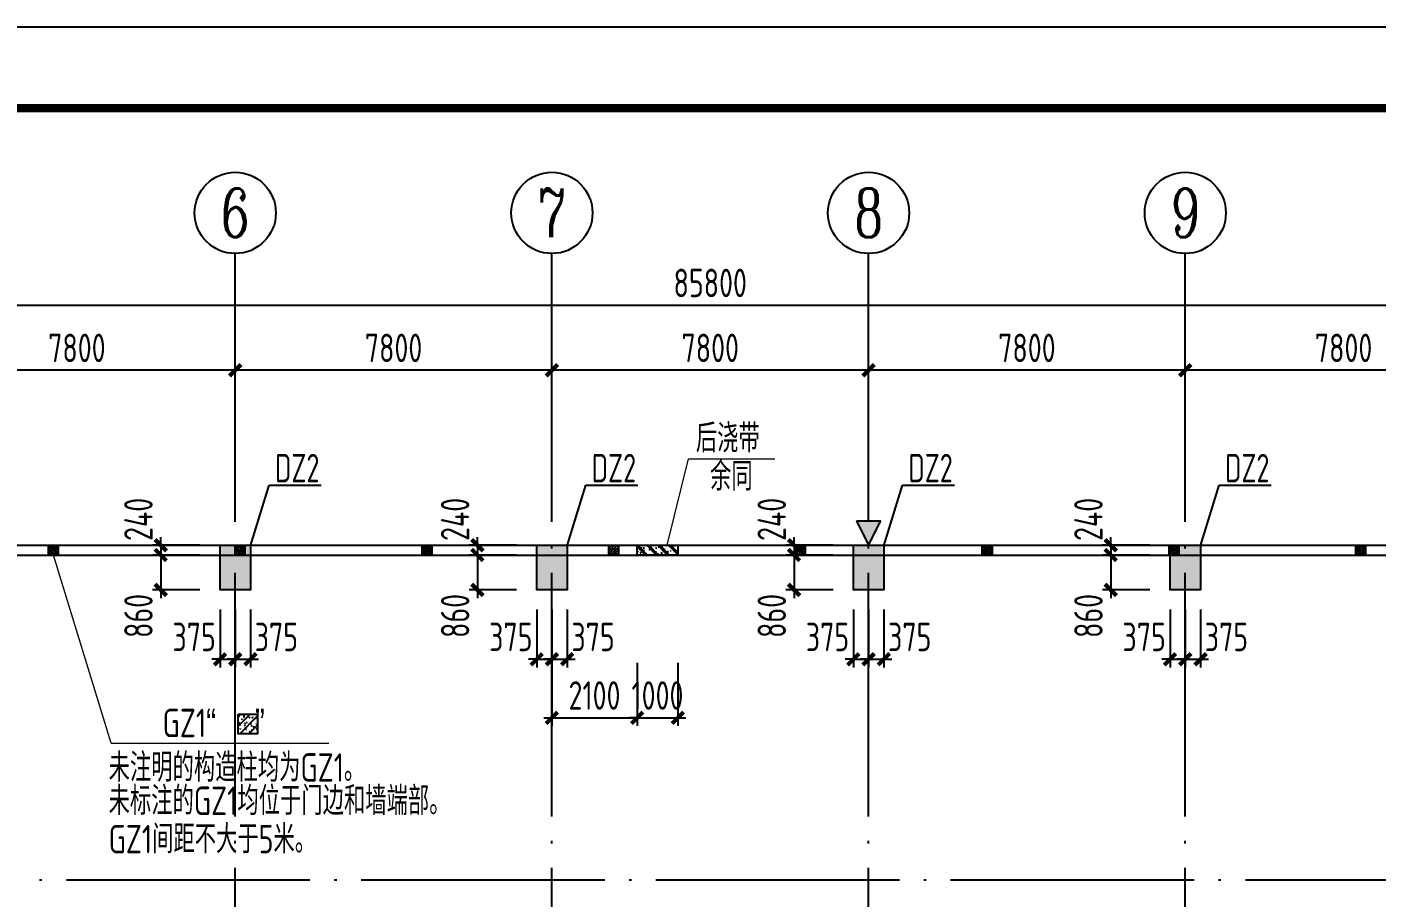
# Model space of a CAD drawing. Extents: x -2746917 to -971774, y -3334247 to -3250358.
# Drawn here: x -2254099 to -2237485, y -3284886 to -3274173 of the extents above; entities that cross this region are included whole.
import ezdxf
from ezdxf.enums import TextEntityAlignment as Align

# ---------------------------------------------------------------- set-up
doc = ezdxf.new("R2010")
doc.units = 0
doc.header["$LTSCALE"] = 1000
doc.header["$MEASUREMENT"] = 0
doc.header["$PDMODE"] = 35
doc.linetypes.add('DOTE', pattern=[2.42, 2, -0.2, 0.02, -0.2])
doc.layers.get('0').update_dxf_attribs({"linetype": 'CONTINUOUS'})
doc.layers.get('Defpoints').update_dxf_attribs({"linetype": 'CONTINUOUS'})
for name, color, linetype in [('AXIS', 253, 'DOTE'), ('BEAM_CON', 4, 'CONTINUOUS'), ('COLU', 7, 'CONTINUOUS'), ('DIM', 3, 'CONTINUOUS'), ('HATCH', 254, 'CONTINUOUS'), ('NUM', 7, 'CONTINUOUS'), ('PUB_TITLE', 4, 'CONTINUOUS'), ('TEXT', 7, 'CONTINUOUS')]:
    doc.layers.add(name, color=color, linetype=linetype)
doc.layers.add('yichutu', color=7, linetype='CONTINUOUS', true_color=0xffffff, plot=False)
doc.styles.add('TSSD_Axis', font='Complex.shx', dxfattribs={"width": 0.7, "bigfont": 'hztxt.shx'})
doc.styles.add('TSSD_Dimension', font='tssdeng.shx', dxfattribs={"width": 0.75, "bigfont": 'Hztxt.shx'})
doc.styles.add('TSSD_Norm', font='tssdeng.shx', dxfattribs={"width": 0.75, "bigfont": 'hztxt.shx'})
doc.styles.add('TSSD_Rein', font='Tssdeng.shx', dxfattribs={"width": 0.75, "bigfont": 'hztxt.shx'})
doc.dimstyles.new('TSSD_200_100', dxfattribs={"dimtxt": 350, "dimasz": 100, "dimexe": 100, "dimexo": 250, "dimgap": 100, "dimtad": 1, "dimdec": 0, "dimlfac": 2, "dimzin": 0, "dimdsep": 46, "dimtxsty": 'TSSD_Dimension', "dimblk": 'ARCHTICK', "dimcen": 0, "dimdle": 100, "dimclrt": 7, "dimadec": 0, "dimazin": 0, "dimtfac": 1, "dimtdec": 0, "dimtix": 1, "dimtmove": 2, "dimatfit": 3, "dimfxl": 1, "dimtolj": 1, "dimtzin": 0, "dimarcsym": 0})

# ---------------------------------------------------------------- blocks, each defined once
blk = doc.blocks.new('ts_axno')
at = {"color": 0, "linetype": 'ByBlock', "lineweight": -2}
blk.add_circle((0, 0), 0.5, dxfattribs=at)
at = {"color": 0, "linetype": 'ByBlock', "lineweight": -2, "style": 'TSSD_Axis', "width": 0.7}
blk.add_attdef('A', text='', height=0.6, dxfattribs=at).set_placement((0, 0), align=Align.MIDDLE_CENTER)
blk = doc.blocks.new('_ArchTick')
at = {"color": 0, "const_width": 0.5}
blk.add_lwpolyline([(-0.71, -0.71), (0.71, 0.71)], dxfattribs=at)
blk = doc.blocks.new('*D1389')
at = {"layer": 'Defpoints', "color": 0, "ltscale": 1.5}
for p in [(-2239834, -3278400), (-2239834, -3279675), (-2235934, -3279675)]:
    blk.add_point(p, dxfattribs=at)
at = {"layer": 'DIM', "color": 0, "lineweight": -2, "ltscale": 1.5}
for p, q in [((-2235834, -3278400), (-2239934, -3278400)), ((-2239834, -3279425), (-2239834, -3278300)), ((-2235934, -3279425), (-2235934, -3278300))]:
    blk.add_line(p, q, dxfattribs=at)
at = {"layer": 'DIM', "color": 0, "lineweight": -2, "ltscale": 1.5, "xscale": 100, "yscale": 100, "zscale": 100, "rotation": 180}
blk.add_blockref('_ArchTick', (-2239834, -3278400), dxfattribs=at)
at = {"layer": 'DIM', "color": 0, "lineweight": -2, "ltscale": 1.5, "xscale": 100, "yscale": 100, "zscale": 100}
blk.add_blockref('_ArchTick', (-2235934, -3278400), dxfattribs=at)
at = {"layer": 'DIM', "color": 7, "ltscale": 1.5, "insert": (-2237884, -3278125), "char_height": 350, "attachment_point": 5, "style": 'TSSD_Dimension'}
blk.add_mtext('\\A1;7800', dxfattribs=at)
blk = doc.blocks.new('*D1390')
at = {"layer": 'Defpoints', "color": 0, "ltscale": 1.5}
for p in [(-2243734, -3278400), (-2243734, -3279675), (-2239834, -3279675)]:
    blk.add_point(p, dxfattribs=at)
at = {"layer": 'DIM', "color": 0, "lineweight": -2, "ltscale": 1.5}
for p, q in [((-2239734, -3278400), (-2243834, -3278400)), ((-2243734, -3279425), (-2243734, -3278300)), ((-2239834, -3279425), (-2239834, -3278300))]:
    blk.add_line(p, q, dxfattribs=at)
at = {"layer": 'DIM', "color": 0, "lineweight": -2, "ltscale": 1.5, "xscale": 100, "yscale": 100, "zscale": 100, "rotation": 180}
blk.add_blockref('_ArchTick', (-2243734, -3278400), dxfattribs=at)
at = {"layer": 'DIM', "color": 0, "lineweight": -2, "ltscale": 1.5, "xscale": 100, "yscale": 100, "zscale": 100}
blk.add_blockref('_ArchTick', (-2239834, -3278400), dxfattribs=at)
at = {"layer": 'DIM', "color": 7, "ltscale": 1.5, "insert": (-2241784, -3278125), "char_height": 350, "attachment_point": 5, "style": 'TSSD_Dimension'}
blk.add_mtext('\\A1;7800', dxfattribs=at)
blk = doc.blocks.new('*D1391')
at = {"layer": 'Defpoints', "color": 0, "ltscale": 1.5}
for p in [(-2247634, -3278400), (-2247634, -3279675), (-2243734, -3279675)]:
    blk.add_point(p, dxfattribs=at)
at = {"layer": 'DIM', "color": 0, "lineweight": -2, "ltscale": 1.5}
for p, q in [((-2243634, -3278400), (-2247734, -3278400)), ((-2247634, -3279425), (-2247634, -3278300)), ((-2243734, -3279425), (-2243734, -3278300))]:
    blk.add_line(p, q, dxfattribs=at)
at = {"layer": 'DIM', "color": 0, "lineweight": -2, "ltscale": 1.5, "xscale": 100, "yscale": 100, "zscale": 100, "rotation": 180}
blk.add_blockref('_ArchTick', (-2247634, -3278400), dxfattribs=at)
at = {"layer": 'DIM', "color": 0, "lineweight": -2, "ltscale": 1.5, "xscale": 100, "yscale": 100, "zscale": 100}
blk.add_blockref('_ArchTick', (-2243734, -3278400), dxfattribs=at)
at = {"layer": 'DIM', "color": 7, "ltscale": 1.5, "insert": (-2245684, -3278125), "char_height": 350, "attachment_point": 5, "style": 'TSSD_Dimension'}
blk.add_mtext('\\A1;7800', dxfattribs=at)
blk = doc.blocks.new('*D1392')
at = {"layer": 'Defpoints', "color": 0, "ltscale": 1.5}
for p in [(-2251534, -3278400), (-2251534, -3279675), (-2247634, -3279675)]:
    blk.add_point(p, dxfattribs=at)
at = {"layer": 'DIM', "color": 0, "lineweight": -2, "ltscale": 1.5}
for p, q in [((-2247534, -3278400), (-2251634, -3278400)), ((-2251534, -3279425), (-2251534, -3278300)), ((-2247634, -3279425), (-2247634, -3278300))]:
    blk.add_line(p, q, dxfattribs=at)
at = {"layer": 'DIM', "color": 0, "lineweight": -2, "ltscale": 1.5, "xscale": 100, "yscale": 100, "zscale": 100, "rotation": 180}
blk.add_blockref('_ArchTick', (-2251534, -3278400), dxfattribs=at)
at = {"layer": 'DIM', "color": 0, "lineweight": -2, "ltscale": 1.5, "xscale": 100, "yscale": 100, "zscale": 100}
blk.add_blockref('_ArchTick', (-2247634, -3278400), dxfattribs=at)
at = {"layer": 'DIM', "color": 7, "ltscale": 1.5, "insert": (-2249584, -3278125), "char_height": 350, "attachment_point": 5, "style": 'TSSD_Dimension'}
blk.add_mtext('\\A1;7800', dxfattribs=at)
blk = doc.blocks.new('*D1393')
at = {"layer": 'Defpoints', "color": 0, "ltscale": 1.5}
for p in [(-2255434, -3278400), (-2255434, -3279675), (-2251534, -3279675)]:
    blk.add_point(p, dxfattribs=at)
at = {"layer": 'DIM', "color": 0, "lineweight": -2, "ltscale": 1.5}
for p, q in [((-2251434, -3278400), (-2255534, -3278400)), ((-2255434, -3279425), (-2255434, -3278300)), ((-2251534, -3279425), (-2251534, -3278300))]:
    blk.add_line(p, q, dxfattribs=at)
at = {"layer": 'DIM', "color": 0, "lineweight": -2, "ltscale": 1.5, "xscale": 100, "yscale": 100, "zscale": 100, "rotation": 180}
blk.add_blockref('_ArchTick', (-2255434, -3278400), dxfattribs=at)
at = {"layer": 'DIM', "color": 0, "lineweight": -2, "ltscale": 1.5, "xscale": 100, "yscale": 100, "zscale": 100}
blk.add_blockref('_ArchTick', (-2251534, -3278400), dxfattribs=at)
at = {"layer": 'DIM', "color": 7, "ltscale": 1.5, "insert": (-2253484, -3278125), "char_height": 350, "attachment_point": 5, "style": 'TSSD_Dimension'}
blk.add_mtext('\\A1;7800', dxfattribs=at)
blk = doc.blocks.new('*D1397')
at = {"layer": 'Defpoints', "color": 0, "ltscale": 1.5}
for p in [(-2224234, -3277600), (-2224234, -3279456), (-2267134, -3279675)]:
    blk.add_point(p, dxfattribs=at)
at = {"layer": 'DIM', "color": 0, "lineweight": -2, "ltscale": 1.5}
for p, q in [((-2267234, -3277600), (-2224134, -3277600)), ((-2267134, -3279425), (-2267134, -3277500)), ((-2224234, -3279206), (-2224234, -3277500))]:
    blk.add_line(p, q, dxfattribs=at)
at = {"layer": 'DIM', "color": 0, "lineweight": -2, "ltscale": 1.5, "xscale": 100, "yscale": 100, "zscale": 100, "rotation": 180}
blk.add_blockref('_ArchTick', (-2267134, -3277600), dxfattribs=at)
at = {"layer": 'DIM', "color": 0, "lineweight": -2, "ltscale": 1.5, "xscale": 100, "yscale": 100, "zscale": 100}
blk.add_blockref('_ArchTick', (-2224234, -3277600), dxfattribs=at)
at = {"layer": 'DIM', "color": 7, "ltscale": 1.5, "insert": (-2245684, -3277325), "char_height": 350, "attachment_point": 5, "style": 'TSSD_Dimension'}
blk.add_mtext('\\A1;85800', dxfattribs=at)
blk = doc.blocks.new('*D1644')
at = {"layer": 'Defpoints', "color": 0, "ltscale": 1.5}
for p in [(-2251721, -3281095), (-2251534, -3281095), (-2251534, -3281959)]:
    blk.add_point(p, dxfattribs=at)
at = {"layer": 'DIM', "color": 0, "lineweight": -2, "ltscale": 1.5}
for p, q in [((-2251721, -3281345), (-2251721, -3282059)), ((-2251534, -3281345), (-2251534, -3282059)), ((-2251721, -3281959), (-2251821, -3281959)), ((-2251721, -3281959), (-2251534, -3281959)), ((-2251534, -3281959), (-2251434, -3281959))]:
    blk.add_line(p, q, dxfattribs=at)
at = {"layer": 'DIM', "color": 0, "lineweight": -2, "ltscale": 1.5, "xscale": 100, "yscale": 100, "zscale": 100}
blk.add_blockref('_ArchTick', (-2251721, -3281959), dxfattribs=at)
at = {"layer": 'DIM', "color": 0, "lineweight": -2, "ltscale": 1.5, "xscale": 100, "yscale": 100, "zscale": 100, "rotation": 180}
blk.add_blockref('_ArchTick', (-2251534, -3281959), dxfattribs=at)
at = {"layer": 'DIM', "color": 7, "ltscale": 1.5, "insert": (-2252040, -3281684), "char_height": 350, "attachment_point": 5, "style": 'TSSD_Dimension'}
blk.add_mtext('\\A1;375', dxfattribs=at)
blk = doc.blocks.new('*D1645')
at = {"layer": 'Defpoints', "color": 0, "ltscale": 1.5}
for p in [(-2251534, -3281095), (-2251346, -3281095), (-2251346, -3281959)]:
    blk.add_point(p, dxfattribs=at)
at = {"layer": 'DIM', "color": 0, "lineweight": -2, "ltscale": 1.5}
for p, q in [((-2251534, -3281345), (-2251534, -3282059)), ((-2251346, -3281345), (-2251346, -3282059)), ((-2251534, -3281959), (-2251634, -3281959)), ((-2251534, -3281959), (-2251346, -3281959)), ((-2251346, -3281959), (-2251246, -3281959))]:
    blk.add_line(p, q, dxfattribs=at)
at = {"layer": 'DIM', "color": 0, "lineweight": -2, "ltscale": 1.5, "xscale": 100, "yscale": 100, "zscale": 100}
blk.add_blockref('_ArchTick', (-2251534, -3281959), dxfattribs=at)
at = {"layer": 'DIM', "color": 0, "lineweight": -2, "ltscale": 1.5, "xscale": 100, "yscale": 100, "zscale": 100, "rotation": 180}
blk.add_blockref('_ArchTick', (-2251346, -3281959), dxfattribs=at)
at = {"layer": 'DIM', "color": 7, "ltscale": 1.5, "insert": (-2251027, -3281684), "char_height": 350, "attachment_point": 5, "style": 'TSSD_Dimension'}
blk.add_mtext('\\A1;375', dxfattribs=at)
blk = doc.blocks.new('*D1646')
at = {"layer": 'Defpoints', "color": 0, "ltscale": 1.5}
for p in [(-2251721, -3280555), (-2252451, -3280675), (-2251721, -3280675)]:
    blk.add_point(p, dxfattribs=at)
at = {"layer": 'DIM', "color": 0, "lineweight": -2, "ltscale": 1.5}
for p, q in [((-2252451, -3280555), (-2252451, -3280455)), ((-2251971, -3280555), (-2252551, -3280555)), ((-2252451, -3280555), (-2252451, -3280675)), ((-2251971, -3280675), (-2252551, -3280675)), ((-2252451, -3280675), (-2252451, -3280775))]:
    blk.add_line(p, q, dxfattribs=at)
at = {"layer": 'DIM', "color": 0, "lineweight": -2, "ltscale": 1.5, "xscale": 100, "yscale": 100, "zscale": 100}
for p, rotation in [((-2252451, -3280555), 270), ((-2252451, -3280675), 90)]:
    blk.add_blockref('_ArchTick', p, dxfattribs=dict(at, rotation=rotation))
at = {"layer": 'DIM', "color": 7, "ltscale": 1.5, "insert": (-2252726, -3280236), "char_height": 350, "attachment_point": 5, "rotation": 90, "style": 'TSSD_Dimension'}
blk.add_mtext('\\A1;240', dxfattribs=at)
blk = doc.blocks.new('*D1647')
at = {"layer": 'Defpoints', "color": 0, "ltscale": 1.5}
for p in [(-2251721, -3280675), (-2252451, -3281105), (-2251721, -3281105)]:
    blk.add_point(p, dxfattribs=at)
at = {"layer": 'DIM', "color": 0, "lineweight": -2, "ltscale": 1.5}
for p, q in [((-2252451, -3280575), (-2252451, -3281205)), ((-2251971, -3280675), (-2252551, -3280675)), ((-2251971, -3281105), (-2252551, -3281105))]:
    blk.add_line(p, q, dxfattribs=at)
at = {"layer": 'DIM', "color": 0, "lineweight": -2, "ltscale": 1.5, "xscale": 100, "yscale": 100, "zscale": 100}
for p, rotation in [((-2252451, -3280675), 90), ((-2252451, -3281105), 270)]:
    blk.add_blockref('_ArchTick', p, dxfattribs=dict(at, rotation=rotation))
at = {"layer": 'DIM', "color": 7, "ltscale": 1.5, "insert": (-2252726, -3281425), "char_height": 350, "attachment_point": 5, "rotation": 90, "style": 'TSSD_Dimension'}
blk.add_mtext('\\A1;860', dxfattribs=at)
blk = doc.blocks.new('*D1656')
at = {"layer": 'Defpoints', "color": 0, "ltscale": 1.5}
for p in [(-2247821, -3281095), (-2247634, -3281095), (-2247634, -3281959)]:
    blk.add_point(p, dxfattribs=at)
at = {"layer": 'DIM', "color": 0, "lineweight": -2, "ltscale": 1.5}
for p, q in [((-2247821, -3281345), (-2247821, -3282059)), ((-2247634, -3281345), (-2247634, -3282059)), ((-2247821, -3281959), (-2247921, -3281959)), ((-2247821, -3281959), (-2247634, -3281959)), ((-2247634, -3281959), (-2247534, -3281959))]:
    blk.add_line(p, q, dxfattribs=at)
at = {"layer": 'DIM', "color": 0, "lineweight": -2, "ltscale": 1.5, "xscale": 100, "yscale": 100, "zscale": 100}
blk.add_blockref('_ArchTick', (-2247821, -3281959), dxfattribs=at)
at = {"layer": 'DIM', "color": 0, "lineweight": -2, "ltscale": 1.5, "xscale": 100, "yscale": 100, "zscale": 100, "rotation": 180}
blk.add_blockref('_ArchTick', (-2247634, -3281959), dxfattribs=at)
at = {"layer": 'DIM', "color": 7, "ltscale": 1.5, "insert": (-2248140, -3281684), "char_height": 350, "attachment_point": 5, "style": 'TSSD_Dimension'}
blk.add_mtext('\\A1;375', dxfattribs=at)
blk = doc.blocks.new('*D1657')
at = {"layer": 'Defpoints', "color": 0, "ltscale": 1.5}
for p in [(-2247634, -3281095), (-2247446, -3281095), (-2247446, -3281959)]:
    blk.add_point(p, dxfattribs=at)
at = {"layer": 'DIM', "color": 0, "lineweight": -2, "ltscale": 1.5}
for p, q in [((-2247634, -3281345), (-2247634, -3282059)), ((-2247446, -3281345), (-2247446, -3282059)), ((-2247634, -3281959), (-2247734, -3281959)), ((-2247634, -3281959), (-2247446, -3281959)), ((-2247446, -3281959), (-2247346, -3281959))]:
    blk.add_line(p, q, dxfattribs=at)
at = {"layer": 'DIM', "color": 0, "lineweight": -2, "ltscale": 1.5, "xscale": 100, "yscale": 100, "zscale": 100}
blk.add_blockref('_ArchTick', (-2247634, -3281959), dxfattribs=at)
at = {"layer": 'DIM', "color": 0, "lineweight": -2, "ltscale": 1.5, "xscale": 100, "yscale": 100, "zscale": 100, "rotation": 180}
blk.add_blockref('_ArchTick', (-2247446, -3281959), dxfattribs=at)
at = {"layer": 'DIM', "color": 7, "ltscale": 1.5, "insert": (-2247127, -3281684), "char_height": 350, "attachment_point": 5, "style": 'TSSD_Dimension'}
blk.add_mtext('\\A1;375', dxfattribs=at)
blk = doc.blocks.new('*D1658')
at = {"layer": 'Defpoints', "color": 0, "ltscale": 1.5}
for p in [(-2247821, -3280555), (-2248551, -3280675), (-2247821, -3280675)]:
    blk.add_point(p, dxfattribs=at)
at = {"layer": 'DIM', "color": 0, "lineweight": -2, "ltscale": 1.5}
for p, q in [((-2248551, -3280555), (-2248551, -3280455)), ((-2248071, -3280555), (-2248651, -3280555)), ((-2248551, -3280555), (-2248551, -3280675)), ((-2248071, -3280675), (-2248651, -3280675)), ((-2248551, -3280675), (-2248551, -3280775))]:
    blk.add_line(p, q, dxfattribs=at)
at = {"layer": 'DIM', "color": 0, "lineweight": -2, "ltscale": 1.5, "xscale": 100, "yscale": 100, "zscale": 100}
for p, rotation in [((-2248551, -3280555), 270), ((-2248551, -3280675), 90)]:
    blk.add_blockref('_ArchTick', p, dxfattribs=dict(at, rotation=rotation))
at = {"layer": 'DIM', "color": 7, "ltscale": 1.5, "insert": (-2248826, -3280236), "char_height": 350, "attachment_point": 5, "rotation": 90, "style": 'TSSD_Dimension'}
blk.add_mtext('\\A1;240', dxfattribs=at)
blk = doc.blocks.new('*D1659')
at = {"layer": 'Defpoints', "color": 0, "ltscale": 1.5}
for p in [(-2247821, -3280675), (-2248551, -3281105), (-2247821, -3281105)]:
    blk.add_point(p, dxfattribs=at)
at = {"layer": 'DIM', "color": 0, "lineweight": -2, "ltscale": 1.5}
for p, q in [((-2248551, -3280575), (-2248551, -3281205)), ((-2248071, -3280675), (-2248651, -3280675)), ((-2248071, -3281105), (-2248651, -3281105))]:
    blk.add_line(p, q, dxfattribs=at)
at = {"layer": 'DIM', "color": 0, "lineweight": -2, "ltscale": 1.5, "xscale": 100, "yscale": 100, "zscale": 100}
for p, rotation in [((-2248551, -3280675), 90), ((-2248551, -3281105), 270)]:
    blk.add_blockref('_ArchTick', p, dxfattribs=dict(at, rotation=rotation))
at = {"layer": 'DIM', "color": 7, "ltscale": 1.5, "insert": (-2248826, -3281425), "char_height": 350, "attachment_point": 5, "rotation": 90, "style": 'TSSD_Dimension'}
blk.add_mtext('\\A1;860', dxfattribs=at)
blk = doc.blocks.new('*D1668')
at = {"layer": 'Defpoints', "color": 0, "ltscale": 1.5}
for p in [(-2243921, -3281095), (-2243734, -3281095), (-2243734, -3281959)]:
    blk.add_point(p, dxfattribs=at)
at = {"layer": 'DIM', "color": 0, "lineweight": -2, "ltscale": 1.5}
for p, q in [((-2243921, -3281345), (-2243921, -3282059)), ((-2243734, -3281345), (-2243734, -3282059)), ((-2243921, -3281959), (-2244021, -3281959)), ((-2243921, -3281959), (-2243734, -3281959)), ((-2243734, -3281959), (-2243634, -3281959))]:
    blk.add_line(p, q, dxfattribs=at)
at = {"layer": 'DIM', "color": 0, "lineweight": -2, "ltscale": 1.5, "xscale": 100, "yscale": 100, "zscale": 100}
blk.add_blockref('_ArchTick', (-2243921, -3281959), dxfattribs=at)
at = {"layer": 'DIM', "color": 0, "lineweight": -2, "ltscale": 1.5, "xscale": 100, "yscale": 100, "zscale": 100, "rotation": 180}
blk.add_blockref('_ArchTick', (-2243734, -3281959), dxfattribs=at)
at = {"layer": 'DIM', "color": 7, "ltscale": 1.5, "insert": (-2244240, -3281684), "char_height": 350, "attachment_point": 5, "style": 'TSSD_Dimension'}
blk.add_mtext('\\A1;375', dxfattribs=at)
blk = doc.blocks.new('*D1669')
at = {"layer": 'Defpoints', "color": 0, "ltscale": 1.5}
for p in [(-2243734, -3281095), (-2243546, -3281095), (-2243546, -3281959)]:
    blk.add_point(p, dxfattribs=at)
at = {"layer": 'DIM', "color": 0, "lineweight": -2, "ltscale": 1.5}
for p, q in [((-2243734, -3281345), (-2243734, -3282059)), ((-2243546, -3281345), (-2243546, -3282059)), ((-2243734, -3281959), (-2243834, -3281959)), ((-2243734, -3281959), (-2243546, -3281959)), ((-2243546, -3281959), (-2243446, -3281959))]:
    blk.add_line(p, q, dxfattribs=at)
at = {"layer": 'DIM', "color": 0, "lineweight": -2, "ltscale": 1.5, "xscale": 100, "yscale": 100, "zscale": 100}
blk.add_blockref('_ArchTick', (-2243734, -3281959), dxfattribs=at)
at = {"layer": 'DIM', "color": 0, "lineweight": -2, "ltscale": 1.5, "xscale": 100, "yscale": 100, "zscale": 100, "rotation": 180}
blk.add_blockref('_ArchTick', (-2243546, -3281959), dxfattribs=at)
at = {"layer": 'DIM', "color": 7, "ltscale": 1.5, "insert": (-2243227, -3281684), "char_height": 350, "attachment_point": 5, "style": 'TSSD_Dimension'}
blk.add_mtext('\\A1;375', dxfattribs=at)
blk = doc.blocks.new('*D1670')
at = {"layer": 'Defpoints', "color": 0, "ltscale": 1.5}
for p in [(-2243921, -3280555), (-2244651, -3280675), (-2243921, -3280675)]:
    blk.add_point(p, dxfattribs=at)
at = {"layer": 'DIM', "color": 0, "lineweight": -2, "ltscale": 1.5}
for p, q in [((-2244651, -3280555), (-2244651, -3280455)), ((-2244171, -3280555), (-2244751, -3280555)), ((-2244651, -3280555), (-2244651, -3280675)), ((-2244171, -3280675), (-2244751, -3280675)), ((-2244651, -3280675), (-2244651, -3280775))]:
    blk.add_line(p, q, dxfattribs=at)
at = {"layer": 'DIM', "color": 0, "lineweight": -2, "ltscale": 1.5, "xscale": 100, "yscale": 100, "zscale": 100}
for p, rotation in [((-2244651, -3280555), 270), ((-2244651, -3280675), 90)]:
    blk.add_blockref('_ArchTick', p, dxfattribs=dict(at, rotation=rotation))
at = {"layer": 'DIM', "color": 7, "ltscale": 1.5, "insert": (-2244926, -3280236), "char_height": 350, "attachment_point": 5, "rotation": 90, "style": 'TSSD_Dimension'}
blk.add_mtext('\\A1;240', dxfattribs=at)
blk = doc.blocks.new('*D1671')
at = {"layer": 'Defpoints', "color": 0, "ltscale": 1.5}
for p in [(-2243921, -3280675), (-2244651, -3281105), (-2243921, -3281105)]:
    blk.add_point(p, dxfattribs=at)
at = {"layer": 'DIM', "color": 0, "lineweight": -2, "ltscale": 1.5}
for p, q in [((-2244651, -3280575), (-2244651, -3281205)), ((-2244171, -3280675), (-2244751, -3280675)), ((-2244171, -3281105), (-2244751, -3281105))]:
    blk.add_line(p, q, dxfattribs=at)
at = {"layer": 'DIM', "color": 0, "lineweight": -2, "ltscale": 1.5, "xscale": 100, "yscale": 100, "zscale": 100}
for p, rotation in [((-2244651, -3280675), 90), ((-2244651, -3281105), 270)]:
    blk.add_blockref('_ArchTick', p, dxfattribs=dict(at, rotation=rotation))
at = {"layer": 'DIM', "color": 7, "ltscale": 1.5, "insert": (-2244926, -3281425), "char_height": 350, "attachment_point": 5, "rotation": 90, "style": 'TSSD_Dimension'}
blk.add_mtext('\\A1;860', dxfattribs=at)
blk = doc.blocks.new('*D1680')
at = {"layer": 'Defpoints', "color": 0, "ltscale": 1.5}
for p in [(-2240021, -3281095), (-2239834, -3281095), (-2239834, -3281959)]:
    blk.add_point(p, dxfattribs=at)
at = {"layer": 'DIM', "color": 0, "lineweight": -2, "ltscale": 1.5}
for p, q in [((-2240021, -3281345), (-2240021, -3282059)), ((-2239834, -3281345), (-2239834, -3282059)), ((-2240021, -3281959), (-2240121, -3281959)), ((-2240021, -3281959), (-2239834, -3281959)), ((-2239834, -3281959), (-2239734, -3281959))]:
    blk.add_line(p, q, dxfattribs=at)
at = {"layer": 'DIM', "color": 0, "lineweight": -2, "ltscale": 1.5, "xscale": 100, "yscale": 100, "zscale": 100}
blk.add_blockref('_ArchTick', (-2240021, -3281959), dxfattribs=at)
at = {"layer": 'DIM', "color": 0, "lineweight": -2, "ltscale": 1.5, "xscale": 100, "yscale": 100, "zscale": 100, "rotation": 180}
blk.add_blockref('_ArchTick', (-2239834, -3281959), dxfattribs=at)
at = {"layer": 'DIM', "color": 7, "ltscale": 1.5, "insert": (-2240340, -3281684), "char_height": 350, "attachment_point": 5, "style": 'TSSD_Dimension'}
blk.add_mtext('\\A1;375', dxfattribs=at)
blk = doc.blocks.new('*D1681')
at = {"layer": 'Defpoints', "color": 0, "ltscale": 1.5}
for p in [(-2239834, -3281095), (-2239646, -3281095), (-2239646, -3281959)]:
    blk.add_point(p, dxfattribs=at)
at = {"layer": 'DIM', "color": 0, "lineweight": -2, "ltscale": 1.5}
for p, q in [((-2239834, -3281345), (-2239834, -3282059)), ((-2239646, -3281345), (-2239646, -3282059)), ((-2239834, -3281959), (-2239934, -3281959)), ((-2239834, -3281959), (-2239646, -3281959)), ((-2239646, -3281959), (-2239546, -3281959))]:
    blk.add_line(p, q, dxfattribs=at)
at = {"layer": 'DIM', "color": 0, "lineweight": -2, "ltscale": 1.5, "xscale": 100, "yscale": 100, "zscale": 100}
blk.add_blockref('_ArchTick', (-2239834, -3281959), dxfattribs=at)
at = {"layer": 'DIM', "color": 0, "lineweight": -2, "ltscale": 1.5, "xscale": 100, "yscale": 100, "zscale": 100, "rotation": 180}
blk.add_blockref('_ArchTick', (-2239646, -3281959), dxfattribs=at)
at = {"layer": 'DIM', "color": 7, "ltscale": 1.5, "insert": (-2239327, -3281684), "char_height": 350, "attachment_point": 5, "style": 'TSSD_Dimension'}
blk.add_mtext('\\A1;375', dxfattribs=at)
blk = doc.blocks.new('*D1682')
at = {"layer": 'Defpoints', "color": 0, "ltscale": 1.5}
for p in [(-2240021, -3280555), (-2240751, -3280675), (-2240021, -3280675)]:
    blk.add_point(p, dxfattribs=at)
at = {"layer": 'DIM', "color": 0, "lineweight": -2, "ltscale": 1.5}
for p, q in [((-2240751, -3280555), (-2240751, -3280455)), ((-2240271, -3280555), (-2240851, -3280555)), ((-2240751, -3280555), (-2240751, -3280675)), ((-2240271, -3280675), (-2240851, -3280675)), ((-2240751, -3280675), (-2240751, -3280775))]:
    blk.add_line(p, q, dxfattribs=at)
at = {"layer": 'DIM', "color": 0, "lineweight": -2, "ltscale": 1.5, "xscale": 100, "yscale": 100, "zscale": 100}
for p, rotation in [((-2240751, -3280555), 270), ((-2240751, -3280675), 90)]:
    blk.add_blockref('_ArchTick', p, dxfattribs=dict(at, rotation=rotation))
at = {"layer": 'DIM', "color": 7, "ltscale": 1.5, "insert": (-2241026, -3280236), "char_height": 350, "attachment_point": 5, "rotation": 90, "style": 'TSSD_Dimension'}
blk.add_mtext('\\A1;240', dxfattribs=at)
blk = doc.blocks.new('*D1683')
at = {"layer": 'Defpoints', "color": 0, "ltscale": 1.5}
for p in [(-2240021, -3280675), (-2240751, -3281105), (-2240021, -3281105)]:
    blk.add_point(p, dxfattribs=at)
at = {"layer": 'DIM', "color": 0, "lineweight": -2, "ltscale": 1.5}
for p, q in [((-2240751, -3280575), (-2240751, -3281205)), ((-2240271, -3280675), (-2240851, -3280675)), ((-2240271, -3281105), (-2240851, -3281105))]:
    blk.add_line(p, q, dxfattribs=at)
at = {"layer": 'DIM', "color": 0, "lineweight": -2, "ltscale": 1.5, "xscale": 100, "yscale": 100, "zscale": 100}
for p, rotation in [((-2240751, -3280675), 90), ((-2240751, -3281105), 270)]:
    blk.add_blockref('_ArchTick', p, dxfattribs=dict(at, rotation=rotation))
at = {"layer": 'DIM', "color": 7, "ltscale": 1.5, "insert": (-2241026, -3281425), "char_height": 350, "attachment_point": 5, "rotation": 90, "style": 'TSSD_Dimension'}
blk.add_mtext('\\A1;860', dxfattribs=at)
blk = doc.blocks.new('*D2606')
at = {"layer": 'Defpoints', "color": 0, "ltscale": 1.5}
for p in [(-2247634, -3281753), (-2246584, -3281753), (-2246584, -3282680)]:
    blk.add_point(p, dxfattribs=at)
at = {"layer": 'DIM', "color": 0, "lineweight": -2, "ltscale": 1.5}
for p, q in [((-2247634, -3282003), (-2247634, -3282780)), ((-2246584, -3282003), (-2246584, -3282780)), ((-2247734, -3282680), (-2246484, -3282680))]:
    blk.add_line(p, q, dxfattribs=at)
at = {"layer": 'DIM', "color": 0, "lineweight": -2, "ltscale": 1.5, "xscale": 100, "yscale": 100, "zscale": 100, "rotation": 180}
blk.add_blockref('_ArchTick', (-2247634, -3282680), dxfattribs=at)
at = {"layer": 'DIM', "color": 0, "lineweight": -2, "ltscale": 1.5, "xscale": 100, "yscale": 100, "zscale": 100}
blk.add_blockref('_ArchTick', (-2246584, -3282680), dxfattribs=at)
at = {"layer": 'DIM', "color": 7, "ltscale": 1.5, "insert": (-2247109, -3282405), "char_height": 350, "attachment_point": 5, "style": 'TSSD_Dimension'}
blk.add_mtext('\\A1;2100', dxfattribs=at)
blk = doc.blocks.new('*D2607')
at = {"layer": 'Defpoints', "color": 0, "ltscale": 1.5}
for p in [(-2246584, -3281753), (-2246084, -3281753), (-2246084, -3282680)]:
    blk.add_point(p, dxfattribs=at)
at = {"layer": 'DIM', "color": 0, "lineweight": -2, "ltscale": 1.5}
for p, q in [((-2246584, -3282003), (-2246584, -3282780)), ((-2246084, -3282003), (-2246084, -3282780)), ((-2246584, -3282680), (-2246684, -3282680)), ((-2246584, -3282680), (-2246084, -3282680)), ((-2246084, -3282680), (-2245984, -3282680))]:
    blk.add_line(p, q, dxfattribs=at)
at = {"layer": 'DIM', "color": 0, "lineweight": -2, "ltscale": 1.5, "xscale": 100, "yscale": 100, "zscale": 100}
blk.add_blockref('_ArchTick', (-2246584, -3282680), dxfattribs=at)
at = {"layer": 'DIM', "color": 0, "lineweight": -2, "ltscale": 1.5, "xscale": 100, "yscale": 100, "zscale": 100, "rotation": 180}
blk.add_blockref('_ArchTick', (-2246084, -3282680), dxfattribs=at)
at = {"layer": 'DIM', "color": 7, "ltscale": 1.5, "insert": (-2246334, -3282405), "char_height": 350, "attachment_point": 5, "style": 'TSSD_Dimension'}
blk.add_mtext('\\A1;1000', dxfattribs=at)
blk = doc.blocks.new('A$C6DF15AF1')
at = {"layer": 'HATCH', "ltscale": 1.5}
h = blk.add_hatch(dxfattribs=at)
h.set_pattern_fill('ARMORED', color=256, scale=5, style=0)
h.set_pattern_definition([(50, (2166309.23, 3282061.71), (35.86300913, -3.13760675), [3.75, -41.25]), (355, (2166309.23, 3282061.71), (-6.93756668, 37.6096067), [3, -33]), (100.4514, (2166312.218, 3282061.447), (28.9254691, 34.4719771), [3.1870095, -35.0571056]), (46.1842, (2166309.23, 3282071.71), (53.36205243, -8.2759507), [5.625, -61.875]), (96.6356, (2166313.676, 3282071.02), (46.7331353, 48.70589355), [4.7805144, -52.58565]), (351.1842, (2166309.23, 3282071.71), (46.73309726, 48.70593005), [4.5, -49.5]), (21, (2166314.23, 3282069.21), (29.8453526, -20.13094453), [3.75, -41.25]), (326, (2166314.23, 3282069.21), (12.1657666, 36.25750225), [3, -33]), (71.4514, (2166316.717, 3282067.53), (42.01113143, 16.12652484), [3.1870095, -35.0571056]), (37.5, (2166309.23, 3282061.709), (0.607992766, 16.64469269), [0, -32.6, 0, -33.5, 0, -33.125]), (7.5, (2166309.23, 3282061.709), (13.15347687, 19.720585594), [0, -19.1, 0, -31.85, 0, -12.625]), (327.5, (2166298.08, 3282061.709), (26.69112181, -1.127743587), [0, -12.5, 0, -39, 0, -51.75]), (317.5, (2166293.08, 3282061.71), (29.15930847, 5.00524912), [0, -16.25, 0, -25.9, 0, -36.75]), (45, (2166309.23, 3282061.71), (-17.67766953, 17.67766953), [])])
h.paths.add_polyline_path([(0, 120), (120, 120), (120, 0), (0, 0)])
at = {"layer": 'COLU'}
blk.add_lwpolyline([(0, 120), (120, 120), (120, 0), (0, 0)], close=True, dxfattribs=at)
blk = doc.blocks.new('A$C72AE6952')
at = {"layer": 'DIM', "ltscale": 1.5}
blk.add_hatch(color=2, dxfattribs=at).paths.add_polyline_path([(105, -28), (-195, 122), (-195, -178)])
at = {"layer": 'DIM', "color": 2, "ltscale": 1.5}
for p, q in [((-195, 122), (-195, -178)), ((-195, 122), (105, -28)), ((105, -28), (-195, -178))]:
    blk.add_line(p, q, dxfattribs=at)
blk = doc.blocks.new('yct-891-420-89100-42000-100-2004.0')
at = {"layer": 'yichutu', "color": 7, "true_color": 0xffffff}
blk.add_lwpolyline([(0, 0), (0, 42000), (89100, 42000), (89100, 0)], close=True, dxfattribs=at)
blk = doc.blocks.new('A$C28727B96')
at = {"layer": 'PUB_TITLE'}
blk.add_lwpolyline([(-86607, -4276), (-86607, 37724), (2493, 37724), (2493, -4276)], close=True, dxfattribs=at)
at = {"layer": 'PUB_TITLE', "const_width": 100}
blk.add_lwpolyline([(1493, -3276), (1493, 36724), (-85893, 36724), (-85893, -3276), (1493, -3276)], dxfattribs=at)

msp = doc.modelspace()

# ---------------------------------------------------------------- hatches: boundary and pattern name
at = {"layer": 'COLU', "ltscale": 1.5}
h = msp.add_hatch(color=256, dxfattribs=at)
h.paths.add_polyline_path([(-2224113.71, -3284562.84), (-2224463.71, -3284562.84), (-2224463.71, -3284787.84), (-2224113.71, -3284787.84)])
h.paths.add_polyline_path([(-2224113.71, -3288562.84), (-2224463.71, -3288562.84), (-2224463.71, -3288787.84), (-2224113.71, -3288787.84)])
h.paths.add_polyline_path([(-2224113.71, -3296562.84), (-2224463.71, -3296562.84), (-2224463.71, -3296787.84), (-2224113.71, -3296787.84)])
h.paths.add_polyline_path([(-2228321.21, -3304795.34), (-2227946.21, -3304795.34), (-2227946.21, -3304245.34), (-2228321.21, -3304245.34)])
h.paths.add_polyline_path([(-2228296.21, -3292425.34), (-2227971.21, -3292425.34), (-2227971.21, -3292925.34), (-2228296.21, -3292925.34)])
h.paths.add_polyline_path([(-2228321.21, -3280555.34), (-2227946.21, -3280555.34), (-2227946.21, -3281105.34), (-2228321.21, -3281105.34)])
h.paths.add_polyline_path([(-2232221.21, -3304795.34), (-2231846.21, -3304795.34), (-2231846.21, -3304245.34), (-2232221.21, -3304245.34)])
h.paths.add_polyline_path([(-2232196.21, -3292425.34), (-2231871.21, -3292425.34), (-2231871.21, -3292925.34), (-2232196.21, -3292925.34)])
h.paths.add_polyline_path([(-2232221.21, -3280555.34), (-2231846.21, -3280555.34), (-2231846.21, -3281105.34), (-2232221.21, -3281105.34)])
h.paths.add_polyline_path([(-2236121.21, -3304795.34), (-2235746.21, -3304795.34), (-2235746.21, -3304245.34), (-2236121.21, -3304245.34)])
h.paths.add_polyline_path([(-2236096.21, -3292425.34), (-2235771.21, -3292425.34), (-2235771.21, -3292925.34), (-2236096.21, -3292925.34)])
h.paths.add_polyline_path([(-2236121.21, -3280555.34), (-2235746.21, -3280555.34), (-2235746.21, -3281105.34), (-2236121.21, -3281105.34)])
h.paths.add_polyline_path([(-2240021.21, -3304795.34), (-2239646.21, -3304795.34), (-2239646.21, -3304245.34), (-2240021.21, -3304245.34)])
h.paths.add_polyline_path([(-2239996.21, -3292425.34), (-2239671.21, -3292425.34), (-2239671.21, -3292925.34), (-2239996.21, -3292925.34)])
h.paths.add_polyline_path([(-2240021.21, -3280555.34), (-2239646.21, -3280555.34), (-2239646.21, -3281105.34), (-2240021.21, -3281105.34)])
h.paths.add_polyline_path([(-2243921.21, -3304795.34), (-2243546.21, -3304795.34), (-2243546.21, -3304245.34), (-2243921.21, -3304245.34)])
h.paths.add_polyline_path([(-2243896.21, -3292425.34), (-2243571.21, -3292425.34), (-2243571.21, -3292925.34), (-2243896.21, -3292925.34)])
h.paths.add_polyline_path([(-2243921.21, -3280555.34), (-2243546.21, -3280555.34), (-2243546.21, -3281105.34), (-2243921.21, -3281105.34)])
h.paths.add_polyline_path([(-2247821.21, -3304795.34), (-2247446.21, -3304795.34), (-2247446.21, -3304245.34), (-2247821.21, -3304245.34)])
h.paths.add_polyline_path([(-2247796.21, -3292425.34), (-2247471.21, -3292425.34), (-2247471.21, -3292925.34), (-2247796.21, -3292925.34)])
h.paths.add_polyline_path([(-2247821.21, -3280555.34), (-2247446.21, -3280555.34), (-2247446.21, -3281105.34), (-2247821.21, -3281105.34)])
h.paths.add_polyline_path([(-2251721.21, -3304795.34), (-2251346.21, -3304795.34), (-2251346.21, -3304245.34), (-2251721.21, -3304245.34)])
h.paths.add_polyline_path([(-2251696.21, -3292425.34), (-2251371.21, -3292425.34), (-2251371.21, -3292925.34), (-2251696.21, -3292925.34)])
h.paths.add_polyline_path([(-2251721.21, -3280555.34), (-2251346.21, -3280555.34), (-2251346.21, -3281105.34), (-2251721.21, -3281105.34)])
h.paths.add_polyline_path([(-2255621.21, -3304795.34), (-2255246.21, -3304795.34), (-2255246.21, -3304245.34), (-2255621.21, -3304245.34)])
h.paths.add_polyline_path([(-2255596.21, -3292425.34), (-2255271.21, -3292425.34), (-2255271.21, -3292925.34), (-2255596.21, -3292925.34)])
h.paths.add_polyline_path([(-2255621.21, -3280555.34), (-2255246.21, -3280555.34), (-2255246.21, -3281105.34), (-2255621.21, -3281105.34)])
h.paths.add_polyline_path([(-2224113.71, -3280555.34), (-2224463.71, -3280555.34), (-2224463.71, -3281105.34), (-2224113.71, -3281105.34)])
h.paths.add_polyline_path([(-2224113.71, -3300562.84), (-2224463.71, -3300562.84), (-2224463.71, -3300787.84), (-2224113.71, -3300787.84)])
h.paths.add_polyline_path([(-2224113.71, -3304795.34), (-2224463.71, -3304795.34), (-2224463.71, -3304245.34), (-2224113.71, -3304245.34)])
h.paths.add_polyline_path([(-2224113.71, -3292925.34), (-2224463.71, -3292925.34), (-2224463.71, -3292425.34), (-2224113.71, -3292425.34)])
h.paths.add_polyline_path([(-2259521.21, -3304795.34), (-2259146.21, -3304795.34), (-2259146.21, -3304245.34), (-2259521.21, -3304245.34)])
h.paths.add_polyline_path([(-2267253.71, -3300562.84), (-2266903.71, -3300562.84), (-2266903.71, -3300787.84), (-2267253.71, -3300787.84)])
h.paths.add_polyline_path([(-2267253.71, -3296562.84), (-2266903.71, -3296562.84), (-2266903.71, -3296787.84), (-2267253.71, -3296787.84)])
h.paths.add_polyline_path([(-2267253.71, -3288562.84), (-2266903.71, -3288562.84), (-2266903.71, -3288787.84), (-2267253.71, -3288787.84)])
h.paths.add_polyline_path([(-2263421.21, -3304795.34), (-2263046.21, -3304795.34), (-2263046.21, -3304245.34), (-2263421.21, -3304245.34)])
h.paths.add_polyline_path([(-2267253.71, -3304795.34), (-2266903.71, -3304795.34), (-2266903.71, -3304245.34), (-2267253.71, -3304245.34)])
h.paths.add_polyline_path([(-2259496.21, -3292425.34), (-2259171.21, -3292425.34), (-2259171.21, -3292925.34), (-2259496.21, -3292925.34)])
h.paths.add_polyline_path([(-2259521.21, -3280555.34), (-2259146.21, -3280555.34), (-2259146.21, -3281105.34), (-2259521.21, -3281105.34)])
h.paths.add_polyline_path([(-2263396.21, -3292425.34), (-2263071.21, -3292425.34), (-2263071.21, -3292925.34), (-2263396.21, -3292925.34)])
h.paths.add_polyline_path([(-2267253.71, -3292925.34), (-2266903.71, -3292925.34), (-2266903.71, -3292425.34), (-2267253.71, -3292425.34)])
h.paths.add_polyline_path([(-2267253.71, -3284562.84), (-2266903.71, -3284562.84), (-2266903.71, -3284787.84), (-2267253.71, -3284787.84)])
h.paths.add_polyline_path([(-2263421.21, -3280555.34), (-2263046.21, -3280555.34), (-2263046.21, -3281105.34), (-2263421.21, -3281105.34)])
h.paths.add_polyline_path([(-2267253.71, -3280555.34), (-2266903.71, -3280555.34), (-2266903.71, -3281105.34), (-2267253.71, -3281105.34)])
at = {"layer": 'HATCH', "ltscale": 1.5}
h = msp.add_hatch(dxfattribs=at)
h.set_pattern_fill('SECOND_CONCRETE', color=256, scale=10, angle=-90, style=0)
h.set_pattern_definition([(320, (492272.665, -4796562.35), (-6.2752135, -71.7260183), [7.5, -82.5]), (265, (492272.665, -4796562.35), (75.2192134, 13.8751334), [6, -66]), (10.4514, (492272.14, -4796568.33), (68.9439542, -57.8509382), [6.374019, -70.1142112]), (316.1842, (492292.665, -4796562.35), (-16.5519014, -106.7241049), [11.25, -123.75]), (6.6356, (492291.29, -4796571.25), (97.411787, -93.4662706), [9.5610288, -105.1713]), (261.1842, (492292.67, -4796562.35), (97.41186, -93.4661945), [9, -99]), (291, (492287.665, -4796572.35), (-40.2618891, -59.6907052), [7.5, -82.5]), (236, (492287.665, -4796572.35), (72.5150045, -24.3315332), [6, -66]), (341.4514, (492284.31, -4796577.33), (32.2530497, -84.0222629), [6.374019, -70.1142112]), (315, (492272.665, -4796562.35), (67.351921, 67.351921), []), (315, (492272.665, -4796587.25), (67.351921, 67.351921), [])])
h.paths.add_polyline_path([(-2246083.71, -3280555.34), (-2246083.71, -3280675.34), (-2246583.71, -3280675.34), (-2246583.71, -3280555.34)])
at = {"layer": 'HATCH'}
h = msp.add_hatch(dxfattribs=at)
h.set_pattern_fill('ARMOREDW', color=256, scale=10, style=0)
h.set_pattern_definition([(50, (-3268554.164, -3106581.77), (71.7260183, -6.2752135), [7.5, -82.5]), (355, (-3268554.164, -3106581.77), (-13.8751334, 75.2192134), [6, -66]), (100.4514, (-3268548.19, -3106582.29), (57.850938, 68.943954), [6.374019, -70.114211]), (46.1842, (-3268554.16, -3106561.77), (106.724105, -16.5519014), [11.25, -123.75]), (96.6356, (-3268545.27, -3106563.15), (93.466271, 97.411787), [9.561029, -105.1713]), (351.1842, (-3268554.16, -3106561.77), (93.466195, 97.41186), [9, -99]), (21, (-3268544.164, -3106566.77), (59.6907052, -40.261889), [7.5, -82.5]), (326, (-3268544.164, -3106566.77), (24.331533, 72.5150045), [6, -66]), (71.4514, (-3268539.19, -3106570.125), (84.022263, 32.2530497), [6.374019, -70.114211]), (45, (-3268554.16, -3106581.77), (-56.5685425, 56.5685425), [])])
h.paths.add_polyline_path([(-2251499.37, -3282635.16), (-2251259.37, -3282635.16), (-2251259.37, -3282875.16), (-2251499.37, -3282875.16)])

# ---------------------------------------------------------------- linework, layer by layer
at = {"lineweight": 5, "ltscale": 1.5}
for p, q in [((-2246214.53, -3280555.34), (-2245950.74, -3279490.53)), ((-2245950.74, -3279490.53), (-2244886.94, -3279490.53))]:
    msp.add_line(p, q, dxfattribs=at)
at = {"ltscale": 1.5}
msp.add_lwpolyline([(-2246083.71, -3280555.34), (-2246083.71, -3280675.34), (-2246583.71, -3280675.34), (-2246583.71, -3280555.34)], close=True, dxfattribs=at)
at = {"layer": 'AXIS', "ltscale": 1.5}
for p, q in [((-2251533.71, -3305675.34), (-2251533.71, -3279675.34)), ((-2247633.71, -3305675.34), (-2247633.71, -3279675.34)), ((-2243733.71, -3305675.34), (-2243733.71, -3279675.34)), ((-2239833.71, -3305675.34), (-2239833.71, -3279675.34)), ((-2268133.71, -3280675.34), (-2223233.71, -3280675.34)), ((-2268133.71, -3284675.34), (-2223233.71, -3284675.34))]:
    msp.add_line(p, q, dxfattribs=at)
at = {"layer": 'BEAM_CON', "ltscale": 1.5}
for points in [[(-2267253.71, -3280555.34), (-2224113.71, -3280555.34), (-2224113.71, -3304795.34), (-2267253.71, -3304795.34)], [(-2267133.71, -3280675.34), (-2224233.71, -3280675.34), (-2224233.71, -3304675.34), (-2267133.71, -3304675.34)]]:
    msp.add_lwpolyline(points, close=True, dxfattribs=at)
at = {"layer": 'COLU', "ltscale": 1.5}
for points in [[(-2251721.21, -3280555.34), (-2251346.21, -3280555.34), (-2251346.21, -3281105.34), (-2251721.21, -3281105.34)], [(-2247821.21, -3280555.34), (-2247446.21, -3280555.34), (-2247446.21, -3281105.34), (-2247821.21, -3281105.34)], [(-2243921.21, -3280555.34), (-2243546.21, -3280555.34), (-2243546.21, -3281105.34), (-2243921.21, -3281105.34)], [(-2240021.21, -3280555.34), (-2239646.21, -3280555.34), (-2239646.21, -3281105.34), (-2240021.21, -3281105.34)]]:
    msp.add_lwpolyline(points, close=True, dxfattribs=at)
at = {"layer": 'COLU', "elevation": -100}
msp.add_lwpolyline([(-2251499.37, -3282635.16), (-2251259.37, -3282635.16), (-2251259.37, -3282875.16), (-2251499.37, -3282875.16)], close=True, dxfattribs=at)
at = {"layer": 'NUM', "ltscale": 1.5}
for p, q in [((-2251533.71, -3279675.34), (-2251533.71, -3276962.69)), ((-2247633.71, -3279675.34), (-2247633.71, -3276962.69)), ((-2243733.71, -3279675.34), (-2243733.71, -3276962.69)), ((-2239833.71, -3279675.34), (-2239833.71, -3276962.69))]:
    msp.add_line(p, q, dxfattribs=at)
at = {"layer": 'NUM'}
for p, q in [((-2251346.21, -3280560.34), (-2251117.39, -3279814.19)), ((-2251117.39, -3279814.19), (-2250474, -3279814.19)), ((-2247446.21, -3280560.34), (-2247217.39, -3279814.19)), ((-2247217.39, -3279814.19), (-2246574, -3279814.19)), ((-2243546.21, -3280560.34), (-2243317.39, -3279814.19)), ((-2243317.39, -3279814.19), (-2242674, -3279814.19)), ((-2239646.21, -3280560.34), (-2239417.39, -3279814.19)), ((-2239417.39, -3279814.19), (-2238774, -3279814.19))]:
    msp.add_line(p, q, dxfattribs=at)
at = {"layer": 'TEXT', "lineweight": 5}
for q in [(-2253773.71, -3280675.34), (-2250381.39, -3282991.29)]:
    msp.add_line((-2253061.5, -3282991.29), q, dxfattribs=at)

# ---------------------------------------------------------------- block references
at = {"ltscale": 1.5}
msp.add_blockref('A$C28727B96', (-2188156.21, -3311896.69), dxfattribs=at)
at = {"layer": 'COLU', "ltscale": 1.5, "rotation": 180}
for p in [(-2253713.71, -3280555.35), (-2251413.71, -3280555.35), (-2249113.71, -3280555.35), (-2246813.71, -3280555.35), (-2244513.71, -3280555.35), (-2242213.71, -3280555.35), (-2239913.71, -3280555.35), (-2237613.71, -3280555.35)]:
    msp.add_blockref('A$C6DF15AF1', p, dxfattribs=at)
at = {"layer": 'DIM', "ltscale": 1.5, "xscale": -1, "rotation": 90}
msp.add_blockref('A$C72AE6952', (-2243761.62, -3280450.21), dxfattribs=at)
at = {"layer": 'NUM'}
ref = msp.add_blockref('ts_axno', (-2251533.71, -3276462.69), dxfattribs=dict(at, xscale=1000, yscale=1000, zscale=1000))
ref.add_attrib('6', '6', dxfattribs={"height": 600, "style": 'TSSD_Axis', "width": 0.7}).set_placement((-2251533.71, -3276462.69), align=Align.MIDDLE_CENTER)
ref = msp.add_blockref('ts_axno', (-2247633.71, -3276462.69), dxfattribs=dict(at, xscale=1000, yscale=1000, zscale=1000))
ref.add_attrib('7', '7', dxfattribs={"height": 600, "style": 'TSSD_Axis', "width": 0.7}).set_placement((-2247633.71, -3276462.69), align=Align.MIDDLE_CENTER)
ref = msp.add_blockref('ts_axno', (-2243733.71, -3276462.69), dxfattribs=dict(at, xscale=1000, yscale=1000, zscale=1000))
ref.add_attrib('8', '8', dxfattribs={"height": 600, "style": 'TSSD_Axis', "width": 0.7}).set_placement((-2243733.71, -3276462.69), align=Align.MIDDLE_CENTER)
ref = msp.add_blockref('ts_axno', (-2239833.71, -3276462.69), dxfattribs=dict(at, xscale=1000, yscale=1000, zscale=1000))
ref.add_attrib('9', '9', dxfattribs={"height": 600, "style": 'TSSD_Axis', "width": 0.7}).set_placement((-2239833.71, -3276462.69), align=Align.MIDDLE_CENTER)
at = {"layer": 'yichutu'}
msp.add_blockref('yct-891-420-89100-42000-100-2004.0', (-2274762.74, -3316173.05), dxfattribs=at)

# ---------------------------------------------------------------- texts
at = {"layer": 'TEXT', "lineweight": 5, "ltscale": 1.5, "style": 'TSSD_Norm', "width": 0.75}
for s, p in [('后浇带', (-2245861.06, -3279411.85)), ('余同', (-2245687.08, -3279881.01))]:
    msp.add_text(s, height=350, dxfattribs=at).set_placement(p)
at = {"layer": 'TEXT', "lineweight": 5, "style": 'TSSD_Rein'}
for s, width, p in [('DZ2', 0.7, (-2251043.21, -3279779.18)), ('DZ2', 0.7, (-2247143.21, -3279779.18)), ('DZ2', 0.7, (-2243243.21, -3279779.18)), ('DZ2', 0.7, (-2239343.21, -3279779.18)), ('GZ1“   ”', 0.75, (-2252428.65, -3282918.59)), ('未注明的构造柱均为GZ1。', 0.75, (-2253093.55, -3283466.03)), ('未标注的GZ1均位于门边和墙端部。', 0.75, (-2253093.55, -3283876.5)), ('GZ1间距不大于5米。', 0.75, (-2253093.55, -3284348.59))]:
    msp.add_text(s, height=350, dxfattribs=dict(at, width=width)).set_placement(p)

# ---------------------------------------------------------------- dimensions: what is measured, and where the dimension line sits
at = {"layer": 'DIM', "ltscale": 1.5}
for base, p1, p2, picture, middle in [((-2224233.71, -3277600.34), (-2267133.71, -3279675.34), (-2224233.71, -3279455.81), '*D1397', (-2245683.71, -3277325.34)), ((-2255433.71, -3278400.34), (-2251533.71, -3279675.34), (-2255433.71, -3279675.34), '*D1393', (-2253483.71, -3278125.34)), ((-2251533.71, -3278400.34), (-2247633.71, -3279675.34), (-2251533.71, -3279675.34), '*D1392', (-2249583.71, -3278125.34)), ((-2247633.71, -3278400.34), (-2243733.71, -3279675.34), (-2247633.71, -3279675.34), '*D1391', (-2245683.71, -3278125.34)), ((-2243733.71, -3278400.34), (-2239833.71, -3279675.34), (-2243733.71, -3279675.34), '*D1390', (-2241783.71, -3278125.34)), ((-2239833.71, -3278400.34), (-2235933.71, -3279675.34), (-2239833.71, -3279675.34), '*D1389', (-2237883.71, -3278125.34)), ((-2246583.71, -3282680.39), (-2247633.71, -3281753.09), (-2246583.71, -3281753.09), '*D2606', (-2247108.71, -3282405.39)), ((-2246083.71, -3282680.39), (-2246583.71, -3281753.09), (-2246083.71, -3281753.09), '*D2607', (-2246333.71, -3282405.39))]:
    dim = msp.add_linear_dim(base=base, p1=p1, p2=p2, dimstyle='TSSD_200_100', dxfattribs=at)
    dim.commit()
    dim.dimension.update_dxf_attribs({"geometry": picture, "text_midpoint": middle})
for base, p1, p2, picture, middle in [((-2252450.65, -3280675.34), (-2251721.21, -3280555.34), (-2251721.21, -3280675.34), '*D1646', (-2252725.65, -3280236.08)), ((-2248550.65, -3280675.34), (-2247821.21, -3280555.34), (-2247821.21, -3280675.34), '*D1658', (-2248825.65, -3280236.08)), ((-2244650.65, -3280675.34), (-2243921.21, -3280555.34), (-2243921.21, -3280675.34), '*D1670', (-2244925.65, -3280236.08)), ((-2240750.65, -3280675.34), (-2240021.21, -3280555.34), (-2240021.21, -3280675.34), '*D1682', (-2241025.65, -3280236.08)), ((-2252450.65, -3281105.34), (-2251721.21, -3280675.34), (-2251721.21, -3281105.34), '*D1647', (-2252725.65, -3281424.61)), ((-2248550.65, -3281105.34), (-2247821.21, -3280675.34), (-2247821.21, -3281105.34), '*D1659', (-2248825.65, -3281424.61)), ((-2244650.65, -3281105.34), (-2243921.21, -3280675.34), (-2243921.21, -3281105.34), '*D1671', (-2244925.65, -3281424.61)), ((-2240750.65, -3281105.34), (-2240021.21, -3280675.34), (-2240021.21, -3281105.34), '*D1683', (-2241025.65, -3281424.61))]:
    dim = msp.add_linear_dim(base=base, p1=p1, p2=p2, angle=90, dimstyle='TSSD_200_100', dxfattribs=at)
    dim.commit()
    dim.dimension.update_dxf_attribs({"geometry": picture, "text_midpoint": middle, "dimtype": 160})
for base, p1, p2, picture, middle in [((-2251533.71, -3281958.52), (-2251721.21, -3281095.34), (-2251533.71, -3281095.34), '*D1644', (-2252040.47, -3281683.52)), ((-2251346.21, -3281958.52), (-2251533.71, -3281095.34), (-2251346.21, -3281095.34), '*D1645', (-2251026.94, -3281683.52)), ((-2247633.71, -3281958.52), (-2247821.21, -3281095.34), (-2247633.71, -3281095.34), '*D1656', (-2248140.47, -3281683.52)), ((-2247446.21, -3281958.52), (-2247633.71, -3281095.34), (-2247446.21, -3281095.34), '*D1657', (-2247126.94, -3281683.52)), ((-2243733.71, -3281958.52), (-2243921.21, -3281095.34), (-2243733.71, -3281095.34), '*D1668', (-2244240.47, -3281683.52)), ((-2243546.21, -3281958.52), (-2243733.71, -3281095.34), (-2243546.21, -3281095.34), '*D1669', (-2243226.94, -3281683.52)), ((-2239833.71, -3281958.52), (-2240021.21, -3281095.34), (-2239833.71, -3281095.34), '*D1680', (-2240340.47, -3281683.52)), ((-2239646.21, -3281958.52), (-2239833.71, -3281095.34), (-2239646.21, -3281095.34), '*D1681', (-2239326.94, -3281683.52))]:
    dim = msp.add_linear_dim(base=base, p1=p1, p2=p2, dimstyle='TSSD_200_100', dxfattribs=at)
    dim.commit()
    dim.dimension.update_dxf_attribs({"geometry": picture, "text_midpoint": middle, "dimtype": 160})

doc.saveas('drawing.dxf')
